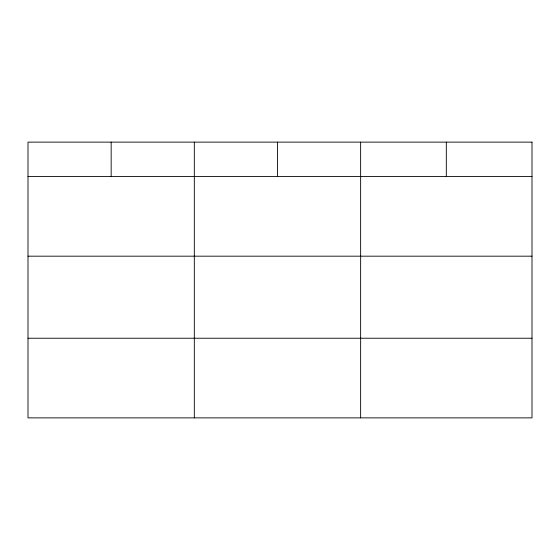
<?xml version="1.0" encoding="UTF-8"?>
<svg xmlns="http://www.w3.org/2000/svg" width="560" height="560" viewBox="0 0 560 560"><rect width="100%" height="100%" fill="white"/><g stroke="black" fill="none" stroke-linecap="round" stroke-linejoin="round"><path stroke-width="0.84" d="M28 176.54L532 176.54M28 256.179L532 256.179M28 338.233L532 338.233M446.32 142.128L446.32 176.54M360.64 142.128L360.64 417.872M277.48 142.128L277.48 176.54M194.32 142.128L194.32 417.872M111.16 142.128L111.16 176.54M532 142.128L28 142.128L28 417.872L532 417.872L532 142.128"/></g></svg>
